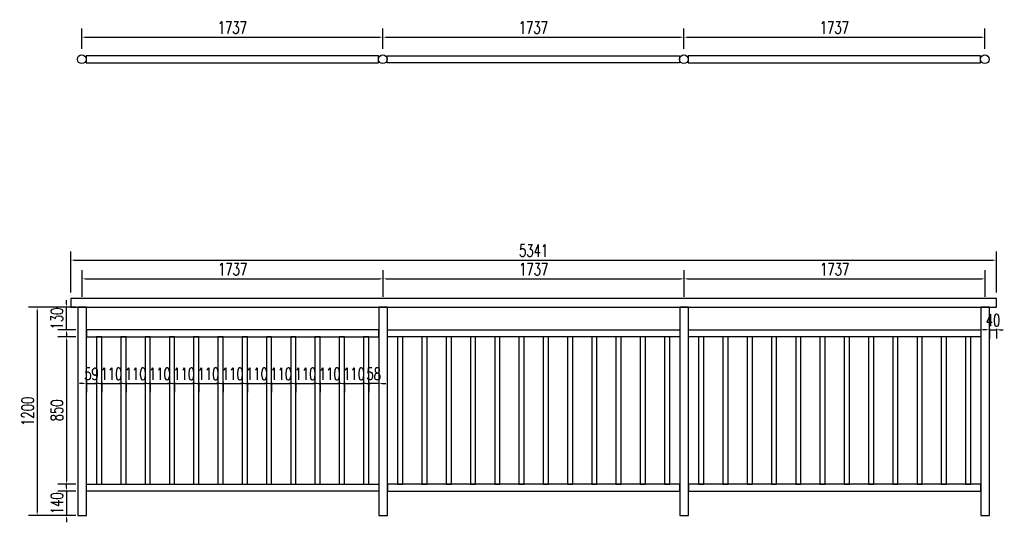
# Model space of a CAD drawing. Header units: millimetres. Extents: x -2430464 to 225692, y -180 to 1805330.
# Drawn here: x -1452982 to -1447306, y 614813 to 617710 of the extents above; entities that cross this region are included whole.
import ezdxf

# ---------------------------------------------------------------- set-up
doc = ezdxf.new("R2010")
doc.units = ezdxf.units.MM
doc.header["$LTSCALE"] = 1000
doc.layers.get('0').update_dxf_attribs({"linetype": 'CONTINUOUS'})
doc.layers.get('DEFPOINTS').update_dxf_attribs({"linetype": 'CONTINUOUS'})
for name, color, linetype in [('W-PLASTIC_RAILINGS塑木栏杆', 6, 'CONTINUOUS'), ('W-WOOD_FLOOR木地板', 30, 'CONTINUOUS'), ('景-通用-文字', 7, 'CONTINUOUS')]:
    doc.layers.add(name, color=color, linetype=linetype)
doc.styles.add('STANDARD_T3', font='simplex.shx', dxfattribs={"width": 0.7, "bigfont": 'gbcbig.shx'})
doc.dimstyles.new('W&&20', dxfattribs={"dimtxt": 70, "dimasz": 20, "dimexe": 50, "dimexo": 60, "dimgap": 20, "dimtad": 1, "dimdec": 0, "dimzin": 0, "dimdsep": 46, "dimtxsty": 'STANDARD_T3', "dimcen": 0.09, "dimclrd": 1, "dimclre": 1, "dimclrt": 7, "dimazin": 2, "dimtfac": 1, "dimtdec": 0, "dimtix": 1, "dimtmove": 2, "dimatfit": 3, "dimfxl": 0, "dimtolj": 1, "dimtzin": 0, "dimarcsym": 0})

# ---------------------------------------------------------------- blocks, each defined once
blk = doc.blocks.new('*U1739')
at = {"layer": 'W-PLASTIC_RAILINGS塑木栏杆'}
blk.add_lwpolyline([(-15, -420), (15, -420), (15, 430), (-15, 430)], close=True, dxfattribs=at)
blk = doc.blocks.new('*U1740')
at = {"layer": 'W-PLASTIC_RAILINGS塑木栏杆', "color": 0, "linetype": 'ByBlock', "lineweight": -2, "transparency": 16777216}
for p in [(0, 0), (140, 0), (280, 0), (420, 0), (560, 0), (700, 0), (840, 0), (980, 0), (1120, 0), (1260, 0), (1400, 0), (1540, 0)]:
    blk.add_blockref('*U1739', p, dxfattribs=at)
blk = doc.blocks.new('*D1759')
at = {"layer": 'DEFPOINTS', "color": 0, "transparency": 16777216}
for p in [(-1452686.6, 616052.8), (-1452880.6, 614852.8), (-1452646.6, 614852.8)]:
    blk.add_point(p, dxfattribs=at)
at = {"layer": 'W-WOOD_FLOOR木地板', "color": 1, "lineweight": -2, "transparency": 16777216}
for p, q in [((-1452746.6, 616052.8), (-1452930.6, 616052.8)), ((-1452880.6, 616032.8), (-1452880.6, 614872.8)), ((-1452706.6, 614852.8), (-1452930.6, 614852.8))]:
    blk.add_line(p, q, dxfattribs=at)
at = {"layer": 'W-WOOD_FLOOR木地板', "color": 1, "transparency": 16777216}
for points in [[(-1452883.9, 616032.8), (-1452877.3, 616032.8), (-1452880.6, 616052.8)], [(-1452883.9, 614872.8), (-1452877.3, 614872.8), (-1452880.6, 614852.8)]]:
    blk.add_solid(points, dxfattribs=at)
at = {"layer": 'W-WOOD_FLOOR木地板', "color": 7, "transparency": 16777216, "insert": (-1452935.6, 615452.8), "char_height": 70, "attachment_point": 5, "rotation": 90, "style": 'STANDARD_T3'}
blk.add_mtext('\\A1;1200', dxfattribs=at)
blk = doc.blocks.new('*D1745')
at = {"layer": 'DEFPOINTS', "color": 0, "transparency": 16777216}
for p in [(-1452596.6, 615882.8), (-1452711.6, 615032.8), (-1452596.6, 615032.8)]:
    blk.add_point(p, dxfattribs=at)
at = {"layer": 'W-WOOD_FLOOR木地板', "color": 1, "lineweight": -2, "transparency": 16777216}
for p, q in [((-1452656.6, 615882.8), (-1452761.6, 615882.8)), ((-1452711.6, 615862.8), (-1452711.6, 615052.8)), ((-1452656.6, 615032.8), (-1452761.6, 615032.8))]:
    blk.add_line(p, q, dxfattribs=at)
at = {"layer": 'W-WOOD_FLOOR木地板', "color": 1, "transparency": 16777216}
for points in [[(-1452714.9, 615862.8), (-1452708.3, 615862.8), (-1452711.6, 615882.8)], [(-1452714.9, 615052.8), (-1452708.3, 615052.8), (-1452711.6, 615032.8)]]:
    blk.add_solid(points, dxfattribs=at)
at = {"layer": 'W-WOOD_FLOOR木地板', "color": 7, "transparency": 16777216, "insert": (-1452766.6, 615457.8), "char_height": 70, "attachment_point": 5, "rotation": 90, "style": 'STANDARD_T3'}
blk.add_mtext('\\A1;850', dxfattribs=at)
blk = doc.blocks.new('*D1746')
at = {"layer": 'DEFPOINTS', "color": 0, "transparency": 16777216}
for p in [(-1452711.6, 616052.8), (-1452596.6, 616052.8), (-1452596.6, 615922.8)]:
    blk.add_point(p, dxfattribs=at)
at = {"layer": 'W-WOOD_FLOOR木地板', "color": 1, "lineweight": -2, "transparency": 16777216}
for p, q in [((-1452711.6, 616072.8), (-1452711.6, 616092.8)), ((-1452656.6, 616052.8), (-1452761.6, 616052.8)), ((-1452711.6, 615922.8), (-1452711.6, 616052.8)), ((-1452656.6, 615922.8), (-1452761.6, 615922.8)), ((-1452711.6, 615902.8), (-1452711.6, 615882.8))]:
    blk.add_line(p, q, dxfattribs=at)
at = {"layer": 'W-WOOD_FLOOR木地板', "color": 1, "transparency": 16777216}
for points in [[(-1452714.9, 616072.8), (-1452708.3, 616072.8), (-1452711.6, 616052.8)], [(-1452714.9, 615902.8), (-1452708.3, 615902.8), (-1452711.6, 615922.8)]]:
    blk.add_solid(points, dxfattribs=at)
at = {"layer": 'W-WOOD_FLOOR木地板', "color": 7, "transparency": 16777216, "insert": (-1452766.6, 615987.8), "char_height": 70, "attachment_point": 5, "rotation": 90, "style": 'STANDARD_T3'}
blk.add_mtext('\\A1;130', dxfattribs=at)
blk = doc.blocks.new('*D1760')
at = {"layer": 'DEFPOINTS', "color": 0, "transparency": 16777216}
for p in [(-1452596.6, 614992.8), (-1452711.5, 614852.8), (-1452596.6, 614852.8)]:
    blk.add_point(p, dxfattribs=at)
at = {"layer": 'W-WOOD_FLOOR木地板', "color": 1, "lineweight": -2, "transparency": 16777216}
for p, q in [((-1452656.6, 614992.8), (-1452761.5, 614992.8)), ((-1452711.5, 615012.8), (-1452711.5, 615032.8)), ((-1452711.5, 614992.8), (-1452711.5, 614852.8)), ((-1452656.6, 614852.8), (-1452761.5, 614852.8)), ((-1452711.5, 614832.8), (-1452711.5, 614812.8))]:
    blk.add_line(p, q, dxfattribs=at)
at = {"layer": 'W-WOOD_FLOOR木地板', "color": 1, "transparency": 16777216}
for points in [[(-1452714.9, 615012.8), (-1452708.2, 615012.8), (-1452711.5, 614992.8)], [(-1452714.9, 614832.8), (-1452708.2, 614832.8), (-1452711.5, 614852.8)]]:
    blk.add_solid(points, dxfattribs=at)
at = {"layer": 'W-WOOD_FLOOR木地板', "color": 7, "transparency": 16777216, "insert": (-1452766.5, 614922.8), "char_height": 70, "attachment_point": 5, "rotation": 90, "style": 'STANDARD_T3'}
blk.add_mtext('\\A1;140', dxfattribs=at)
blk = doc.blocks.new('*D1761')
at = {"layer": 'DEFPOINTS', "color": 0, "transparency": 16777216}
for p in [(-1450884.6, 616216.3), (-1452621.6, 616052.8), (-1450884.6, 616052.8)]:
    blk.add_point(p, dxfattribs=at)
at = {"layer": 'W-WOOD_FLOOR木地板', "color": 1, "lineweight": -2, "transparency": 16777216}
for p, q in [((-1452621.6, 616112.8), (-1452621.6, 616266.3)), ((-1450884.6, 616112.8), (-1450884.6, 616266.3)), ((-1452601.6, 616216.3), (-1450904.6, 616216.3))]:
    blk.add_line(p, q, dxfattribs=at)
at = {"layer": 'W-WOOD_FLOOR木地板', "color": 1, "transparency": 16777216}
for points in [[(-1452601.6, 616219.6), (-1452601.6, 616212.9), (-1452621.6, 616216.3)], [(-1450904.6, 616219.6), (-1450904.6, 616212.9), (-1450884.6, 616216.3)]]:
    blk.add_solid(points, dxfattribs=at)
at = {"layer": 'W-WOOD_FLOOR木地板', "color": 7, "transparency": 16777216, "insert": (-1451753.1, 616271.3), "char_height": 70, "attachment_point": 5, "style": 'STANDARD_T3'}
blk.add_mtext('\\A1;1737', dxfattribs=at)
blk = doc.blocks.new('*D1762')
at = {"layer": 'DEFPOINTS', "color": 0, "transparency": 16777216}
for p in [(-1449147.6, 616216.3), (-1450884.6, 616052.8), (-1449147.6, 616052.8)]:
    blk.add_point(p, dxfattribs=at)
at = {"layer": 'W-WOOD_FLOOR木地板', "color": 1, "lineweight": -2, "transparency": 16777216}
for p, q in [((-1450884.6, 616112.8), (-1450884.6, 616266.3)), ((-1449147.6, 616112.8), (-1449147.6, 616266.3)), ((-1450864.6, 616216.3), (-1449167.6, 616216.3))]:
    blk.add_line(p, q, dxfattribs=at)
at = {"layer": 'W-WOOD_FLOOR木地板', "color": 1, "transparency": 16777216}
for points in [[(-1450864.6, 616219.6), (-1450864.6, 616212.9), (-1450884.6, 616216.3)], [(-1449167.6, 616219.6), (-1449167.6, 616212.9), (-1449147.6, 616216.3)]]:
    blk.add_solid(points, dxfattribs=at)
at = {"layer": 'W-WOOD_FLOOR木地板', "color": 7, "transparency": 16777216, "insert": (-1450016.1, 616271.3), "char_height": 70, "attachment_point": 5, "style": 'STANDARD_T3'}
blk.add_mtext('\\A1;1737', dxfattribs=at)
blk = doc.blocks.new('*D1763')
at = {"layer": 'DEFPOINTS', "color": 0, "transparency": 16777216}
for p in [(-1447410.6, 616216.3), (-1449147.6, 616052.8), (-1447410.6, 616052.8)]:
    blk.add_point(p, dxfattribs=at)
at = {"layer": 'W-WOOD_FLOOR木地板', "color": 1, "lineweight": -2, "transparency": 16777216}
for p, q in [((-1449147.6, 616112.8), (-1449147.6, 616266.3)), ((-1447410.6, 616112.8), (-1447410.6, 616266.3)), ((-1449127.6, 616216.3), (-1447430.6, 616216.3))]:
    blk.add_line(p, q, dxfattribs=at)
at = {"layer": 'W-WOOD_FLOOR木地板', "color": 1, "transparency": 16777216}
for points in [[(-1449127.6, 616219.6), (-1449127.6, 616212.9), (-1449147.6, 616216.3)], [(-1447430.6, 616219.6), (-1447430.6, 616212.9), (-1447410.6, 616216.3)]]:
    blk.add_solid(points, dxfattribs=at)
at = {"layer": 'W-WOOD_FLOOR木地板', "color": 7, "transparency": 16777216, "insert": (-1448279.1, 616271.3), "char_height": 70, "attachment_point": 5, "style": 'STANDARD_T3'}
blk.add_mtext('\\A1;1737', dxfattribs=at)
blk = doc.blocks.new('*D1764')
at = {"layer": 'DEFPOINTS', "color": 0, "transparency": 16777216}
for p in [(-1452596.6, 615690.3), (-1452537.6, 615690.3), (-1452537.6, 615613.3)]:
    blk.add_point(p, dxfattribs=at)
at = {"layer": 'W-WOOD_FLOOR木地板', "color": 1, "lineweight": -2, "transparency": 16777216}
for p, q in [((-1452616.6, 615613.3), (-1452636.6, 615613.3)), ((-1452596.6, 615630.3), (-1452596.6, 615563.3)), ((-1452596.6, 615613.3), (-1452537.6, 615613.3)), ((-1452537.6, 615630.3), (-1452537.6, 615563.3)), ((-1452517.6, 615613.3), (-1452497.6, 615613.3))]:
    blk.add_line(p, q, dxfattribs=at)
at = {"layer": 'W-WOOD_FLOOR木地板', "color": 1, "transparency": 16777216}
for points in [[(-1452616.6, 615616.6), (-1452616.6, 615609.9), (-1452596.6, 615613.3)], [(-1452517.6, 615616.6), (-1452517.6, 615609.9), (-1452537.6, 615613.3)]]:
    blk.add_solid(points, dxfattribs=at)
at = {"layer": 'W-WOOD_FLOOR木地板', "color": 7, "transparency": 16777216, "insert": (-1452567.1, 615668.3), "char_height": 70, "attachment_point": 5, "style": 'STANDARD_T3'}
blk.add_mtext('\\A1;59', dxfattribs=at)
blk = doc.blocks.new('*D1747')
at = {"layer": 'DEFPOINTS', "color": 0, "transparency": 16777216}
for p in [(-1451247.6, 615737.2), (-1451137.6, 615737.2), (-1451137.6, 615613.3)]:
    blk.add_point(p, dxfattribs=at)
at = {"layer": '景-通用-文字', "color": 1, "lineweight": -2, "transparency": 16777216}
for p, q in [((-1451267.6, 615613.3), (-1451287.6, 615613.3)), ((-1451247.6, 615618.3), (-1451247.6, 615563.3)), ((-1451247.6, 615613.3), (-1451137.6, 615613.3)), ((-1451137.6, 615618.3), (-1451137.6, 615563.3)), ((-1451117.6, 615613.3), (-1451097.6, 615613.3))]:
    blk.add_line(p, q, dxfattribs=at)
at = {"layer": '景-通用-文字', "color": 1, "transparency": 16777216}
for points in [[(-1451267.6, 615616.6), (-1451267.6, 615609.9), (-1451247.6, 615613.3)], [(-1451117.6, 615616.6), (-1451117.6, 615609.9), (-1451137.6, 615613.3)]]:
    blk.add_solid(points, dxfattribs=at)
at = {"layer": '景-通用-文字', "color": 7, "transparency": 16777216, "insert": (-1451192.6, 615668.3), "char_height": 70, "attachment_point": 5, "style": 'STANDARD_T3'}
blk.add_mtext('\\A1;110', dxfattribs=at)
blk = doc.blocks.new('*D1748')
at = {"layer": 'DEFPOINTS', "color": 0, "transparency": 16777216}
for p in [(-1451107.6, 615736.2), (-1450997.6, 615736.2), (-1450997.6, 615613.3)]:
    blk.add_point(p, dxfattribs=at)
at = {"layer": '景-通用-文字', "color": 1, "lineweight": -2, "transparency": 16777216}
for p, q in [((-1451127.6, 615613.3), (-1451147.6, 615613.3)), ((-1451107.6, 615618.3), (-1451107.6, 615563.3)), ((-1451107.6, 615613.3), (-1450997.6, 615613.3)), ((-1450997.6, 615618.3), (-1450997.6, 615563.3)), ((-1450977.6, 615613.3), (-1450957.6, 615613.3))]:
    blk.add_line(p, q, dxfattribs=at)
at = {"layer": '景-通用-文字', "color": 1, "transparency": 16777216}
for points in [[(-1451127.6, 615616.6), (-1451127.6, 615609.9), (-1451107.6, 615613.3)], [(-1450977.6, 615616.6), (-1450977.6, 615609.9), (-1450997.6, 615613.3)]]:
    blk.add_solid(points, dxfattribs=at)
at = {"layer": '景-通用-文字', "color": 7, "transparency": 16777216, "insert": (-1451052.6, 615668.3), "char_height": 70, "attachment_point": 5, "style": 'STANDARD_T3'}
blk.add_mtext('\\A1;110', dxfattribs=at)
blk = doc.blocks.new('*D1749')
at = {"layer": 'DEFPOINTS', "color": 0, "transparency": 16777216}
for p in [(-1450967.6, 615733.5), (-1450909.6, 615733.5), (-1450967.6, 615613.3)]:
    blk.add_point(p, dxfattribs=at)
at = {"layer": 'W-PLASTIC_RAILINGS塑木栏杆', "color": 1, "lineweight": -2, "transparency": 16777216}
for p, q in [((-1450987.6, 615613.3), (-1451007.6, 615613.3)), ((-1450967.6, 615618.3), (-1450967.6, 615563.3)), ((-1450909.6, 615613.3), (-1450967.6, 615613.3)), ((-1450909.6, 615618.3), (-1450909.6, 615563.3)), ((-1450889.6, 615613.3), (-1450869.6, 615613.3))]:
    blk.add_line(p, q, dxfattribs=at)
at = {"layer": 'W-PLASTIC_RAILINGS塑木栏杆', "color": 1, "transparency": 16777216}
for points in [[(-1450987.6, 615616.6), (-1450987.6, 615609.9), (-1450967.6, 615613.3)], [(-1450889.6, 615616.6), (-1450889.6, 615609.9), (-1450909.6, 615613.3)]]:
    blk.add_solid(points, dxfattribs=at)
at = {"layer": 'W-PLASTIC_RAILINGS塑木栏杆', "color": 7, "transparency": 16777216, "insert": (-1450938.6, 615668.3), "char_height": 70, "attachment_point": 5, "style": 'STANDARD_T3'}
blk.add_mtext('\\A1;58', dxfattribs=at)
blk = doc.blocks.new('*D1752')
at = {"layer": 'DEFPOINTS', "color": 0, "transparency": 16777216}
for p in [(-1451387.6, 615737.2), (-1451277.6, 615737.2), (-1451277.6, 615613.3)]:
    blk.add_point(p, dxfattribs=at)
at = {"layer": '景-通用-文字', "color": 1, "lineweight": -2, "transparency": 16777216}
for p, q in [((-1451407.6, 615613.3), (-1451427.6, 615613.3)), ((-1451387.6, 615618.3), (-1451387.6, 615563.3)), ((-1451387.6, 615613.3), (-1451277.6, 615613.3)), ((-1451277.6, 615618.3), (-1451277.6, 615563.3)), ((-1451257.6, 615613.3), (-1451237.6, 615613.3))]:
    blk.add_line(p, q, dxfattribs=at)
at = {"layer": '景-通用-文字', "color": 1, "transparency": 16777216}
for points in [[(-1451407.6, 615616.6), (-1451407.6, 615609.9), (-1451387.6, 615613.3)], [(-1451257.6, 615616.6), (-1451257.6, 615609.9), (-1451277.6, 615613.3)]]:
    blk.add_solid(points, dxfattribs=at)
at = {"layer": '景-通用-文字', "color": 7, "transparency": 16777216, "insert": (-1451332.6, 615668.3), "char_height": 70, "attachment_point": 5, "style": 'STANDARD_T3'}
blk.add_mtext('\\A1;110', dxfattribs=at)
blk = doc.blocks.new('*D1753')
at = {"layer": 'DEFPOINTS', "color": 0, "transparency": 16777216}
for p in [(-1451527.6, 615737.2), (-1451417.6, 615737.2), (-1451417.6, 615613.3)]:
    blk.add_point(p, dxfattribs=at)
at = {"layer": '景-通用-文字', "color": 1, "lineweight": -2, "transparency": 16777216}
for p, q in [((-1451547.6, 615613.3), (-1451567.6, 615613.3)), ((-1451527.6, 615618.3), (-1451527.6, 615563.3)), ((-1451527.6, 615613.3), (-1451417.6, 615613.3)), ((-1451417.6, 615618.3), (-1451417.6, 615563.3)), ((-1451397.6, 615613.3), (-1451377.6, 615613.3))]:
    blk.add_line(p, q, dxfattribs=at)
at = {"layer": '景-通用-文字', "color": 1, "transparency": 16777216}
for points in [[(-1451547.6, 615616.6), (-1451547.6, 615609.9), (-1451527.6, 615613.3)], [(-1451397.6, 615616.6), (-1451397.6, 615609.9), (-1451417.6, 615613.3)]]:
    blk.add_solid(points, dxfattribs=at)
at = {"layer": '景-通用-文字', "color": 7, "transparency": 16777216, "insert": (-1451472.6, 615668.3), "char_height": 70, "attachment_point": 5, "style": 'STANDARD_T3'}
blk.add_mtext('\\A1;110', dxfattribs=at)
blk = doc.blocks.new('*D1754')
at = {"layer": 'DEFPOINTS', "color": 0, "transparency": 16777216}
for p in [(-1451667.6, 615737.2), (-1451557.6, 615737.2), (-1451557.6, 615613.3)]:
    blk.add_point(p, dxfattribs=at)
at = {"layer": '景-通用-文字', "color": 1, "lineweight": -2, "transparency": 16777216}
for p, q in [((-1451687.6, 615613.3), (-1451707.6, 615613.3)), ((-1451667.6, 615618.3), (-1451667.6, 615563.3)), ((-1451667.6, 615613.3), (-1451557.6, 615613.3)), ((-1451557.6, 615618.3), (-1451557.6, 615563.3)), ((-1451537.6, 615613.3), (-1451517.6, 615613.3))]:
    blk.add_line(p, q, dxfattribs=at)
at = {"layer": '景-通用-文字', "color": 1, "transparency": 16777216}
for points in [[(-1451687.6, 615616.6), (-1451687.6, 615609.9), (-1451667.6, 615613.3)], [(-1451537.6, 615616.6), (-1451537.6, 615609.9), (-1451557.6, 615613.3)]]:
    blk.add_solid(points, dxfattribs=at)
at = {"layer": '景-通用-文字', "color": 7, "transparency": 16777216, "insert": (-1451612.6, 615668.3), "char_height": 70, "attachment_point": 5, "style": 'STANDARD_T3'}
blk.add_mtext('\\A1;110', dxfattribs=at)
blk = doc.blocks.new('*D1755')
at = {"layer": 'DEFPOINTS', "color": 0, "transparency": 16777216}
for p in [(-1451807.6, 615737.2), (-1451697.6, 615737.2), (-1451697.6, 615613.3)]:
    blk.add_point(p, dxfattribs=at)
at = {"layer": '景-通用-文字', "color": 1, "lineweight": -2, "transparency": 16777216}
for p, q in [((-1451827.6, 615613.3), (-1451847.6, 615613.3)), ((-1451807.6, 615618.3), (-1451807.6, 615563.3)), ((-1451807.6, 615613.3), (-1451697.6, 615613.3)), ((-1451697.6, 615618.3), (-1451697.6, 615563.3)), ((-1451677.6, 615613.3), (-1451657.6, 615613.3))]:
    blk.add_line(p, q, dxfattribs=at)
at = {"layer": '景-通用-文字', "color": 1, "transparency": 16777216}
for points in [[(-1451827.6, 615616.6), (-1451827.6, 615609.9), (-1451807.6, 615613.3)], [(-1451677.6, 615616.6), (-1451677.6, 615609.9), (-1451697.6, 615613.3)]]:
    blk.add_solid(points, dxfattribs=at)
at = {"layer": '景-通用-文字', "color": 7, "transparency": 16777216, "insert": (-1451752.6, 615668.3), "char_height": 70, "attachment_point": 5, "style": 'STANDARD_T3'}
blk.add_mtext('\\A1;110', dxfattribs=at)
blk = doc.blocks.new('*D1756')
at = {"layer": 'DEFPOINTS', "color": 0, "transparency": 16777216}
for p in [(-1451947.6, 615737.2), (-1451837.6, 615737.2), (-1451837.6, 615613.3)]:
    blk.add_point(p, dxfattribs=at)
at = {"layer": '景-通用-文字', "color": 1, "lineweight": -2, "transparency": 16777216}
for p, q in [((-1451967.6, 615613.3), (-1451987.6, 615613.3)), ((-1451947.6, 615618.3), (-1451947.6, 615563.3)), ((-1451947.6, 615613.3), (-1451837.6, 615613.3)), ((-1451837.6, 615618.3), (-1451837.6, 615563.3)), ((-1451817.6, 615613.3), (-1451797.6, 615613.3))]:
    blk.add_line(p, q, dxfattribs=at)
at = {"layer": '景-通用-文字', "color": 1, "transparency": 16777216}
for points in [[(-1451967.6, 615616.6), (-1451967.6, 615609.9), (-1451947.6, 615613.3)], [(-1451817.6, 615616.6), (-1451817.6, 615609.9), (-1451837.6, 615613.3)]]:
    blk.add_solid(points, dxfattribs=at)
at = {"layer": '景-通用-文字', "color": 7, "transparency": 16777216, "insert": (-1451892.6, 615668.3), "char_height": 70, "attachment_point": 5, "style": 'STANDARD_T3'}
blk.add_mtext('\\A1;110', dxfattribs=at)
blk = doc.blocks.new('*D1757')
at = {"layer": 'DEFPOINTS', "color": 0, "transparency": 16777216}
for p in [(-1452087.6, 615737.2), (-1451977.6, 615737.2), (-1451977.6, 615613.3)]:
    blk.add_point(p, dxfattribs=at)
at = {"layer": '景-通用-文字', "color": 1, "lineweight": -2, "transparency": 16777216}
for p, q in [((-1452107.6, 615613.3), (-1452127.6, 615613.3)), ((-1452087.6, 615618.3), (-1452087.6, 615563.3)), ((-1452087.6, 615613.3), (-1451977.6, 615613.3)), ((-1451977.6, 615618.3), (-1451977.6, 615563.3)), ((-1451957.6, 615613.3), (-1451937.6, 615613.3))]:
    blk.add_line(p, q, dxfattribs=at)
at = {"layer": '景-通用-文字', "color": 1, "transparency": 16777216}
for points in [[(-1452107.6, 615616.6), (-1452107.6, 615609.9), (-1452087.6, 615613.3)], [(-1451957.6, 615616.6), (-1451957.6, 615609.9), (-1451977.6, 615613.3)]]:
    blk.add_solid(points, dxfattribs=at)
at = {"layer": '景-通用-文字', "color": 7, "transparency": 16777216, "insert": (-1452032.6, 615668.3), "char_height": 70, "attachment_point": 5, "style": 'STANDARD_T3'}
blk.add_mtext('\\A1;110', dxfattribs=at)
blk = doc.blocks.new('*D1758')
at = {"layer": 'DEFPOINTS', "color": 0, "transparency": 16777216}
for p in [(-1452227.6, 615737.2), (-1452117.6, 615737.2), (-1452117.6, 615613.3)]:
    blk.add_point(p, dxfattribs=at)
at = {"layer": '景-通用-文字', "color": 1, "lineweight": -2, "transparency": 16777216}
for p, q in [((-1452247.6, 615613.3), (-1452267.6, 615613.3)), ((-1452227.6, 615618.3), (-1452227.6, 615563.3)), ((-1452227.6, 615613.3), (-1452117.6, 615613.3)), ((-1452117.6, 615618.3), (-1452117.6, 615563.3)), ((-1452097.6, 615613.3), (-1452077.6, 615613.3))]:
    blk.add_line(p, q, dxfattribs=at)
at = {"layer": '景-通用-文字', "color": 1, "transparency": 16777216}
for points in [[(-1452247.6, 615616.6), (-1452247.6, 615609.9), (-1452227.6, 615613.3)], [(-1452097.6, 615616.6), (-1452097.6, 615609.9), (-1452117.6, 615613.3)]]:
    blk.add_solid(points, dxfattribs=at)
at = {"layer": '景-通用-文字', "color": 7, "transparency": 16777216, "insert": (-1452172.6, 615668.3), "char_height": 70, "attachment_point": 5, "style": 'STANDARD_T3'}
blk.add_mtext('\\A1;110', dxfattribs=at)
blk = doc.blocks.new('*D1750')
at = {"layer": 'DEFPOINTS', "color": 0, "transparency": 16777216}
for p in [(-1452367.6, 615737.2), (-1452257.6, 615737.2), (-1452257.6, 615613.3)]:
    blk.add_point(p, dxfattribs=at)
at = {"layer": '景-通用-文字', "color": 1, "lineweight": -2, "transparency": 16777216}
for p, q in [((-1452387.6, 615613.3), (-1452407.6, 615613.3)), ((-1452367.6, 615618.3), (-1452367.6, 615563.3)), ((-1452367.6, 615613.3), (-1452257.6, 615613.3)), ((-1452257.6, 615618.3), (-1452257.6, 615563.3)), ((-1452237.6, 615613.3), (-1452217.6, 615613.3))]:
    blk.add_line(p, q, dxfattribs=at)
at = {"layer": '景-通用-文字', "color": 1, "transparency": 16777216}
for points in [[(-1452387.6, 615616.6), (-1452387.6, 615609.9), (-1452367.6, 615613.3)], [(-1452237.6, 615616.6), (-1452237.6, 615609.9), (-1452257.6, 615613.3)]]:
    blk.add_solid(points, dxfattribs=at)
at = {"layer": '景-通用-文字', "color": 7, "transparency": 16777216, "insert": (-1452312.6, 615668.3), "char_height": 70, "attachment_point": 5, "style": 'STANDARD_T3'}
blk.add_mtext('\\A1;110', dxfattribs=at)
blk = doc.blocks.new('*D1751')
at = {"layer": 'DEFPOINTS', "color": 0, "transparency": 16777216}
for p in [(-1452507.6, 615737.2), (-1452397.6, 615737.2), (-1452397.6, 615613.3)]:
    blk.add_point(p, dxfattribs=at)
at = {"layer": '景-通用-文字', "color": 1, "lineweight": -2, "transparency": 16777216}
for p, q in [((-1452527.6, 615613.3), (-1452547.6, 615613.3)), ((-1452507.6, 615618.3), (-1452507.6, 615563.3)), ((-1452507.6, 615613.3), (-1452397.6, 615613.3)), ((-1452397.6, 615618.3), (-1452397.6, 615563.3)), ((-1452377.6, 615613.3), (-1452357.6, 615613.3))]:
    blk.add_line(p, q, dxfattribs=at)
at = {"layer": '景-通用-文字', "color": 1, "transparency": 16777216}
for points in [[(-1452527.6, 615616.6), (-1452527.6, 615609.9), (-1452507.6, 615613.3)], [(-1452377.6, 615616.6), (-1452377.6, 615609.9), (-1452397.6, 615613.3)]]:
    blk.add_solid(points, dxfattribs=at)
at = {"layer": '景-通用-文字', "color": 7, "transparency": 16777216, "insert": (-1452452.6, 615668.3), "char_height": 70, "attachment_point": 5, "style": 'STANDARD_T3'}
blk.add_mtext('\\A1;110', dxfattribs=at)
blk = doc.blocks.new('*U1741')
at = {"layer": 'W-PLASTIC_RAILINGS塑木栏杆'}
blk.add_lwpolyline([(-15, -420), (15, -420), (15, 430), (-15, 430)], close=True, dxfattribs=at)
blk = doc.blocks.new('*U1742')
at = {"layer": 'W-PLASTIC_RAILINGS塑木栏杆', "color": 0, "linetype": 'ByBlock', "lineweight": -2, "transparency": 16777216}
for p in [(0, 0), (140, 0), (280, 0), (420, 0), (560, 0), (700, 0), (840, 0), (980, 0), (1120, 0), (1260, 0), (1400, 0), (1540, 0)]:
    blk.add_blockref('*U1741', p, dxfattribs=at)
blk = doc.blocks.new('*U1743')
at = {"layer": 'W-PLASTIC_RAILINGS塑木栏杆'}
blk.add_lwpolyline([(-15, -420), (15, -420), (15, 430), (-15, 430)], close=True, dxfattribs=at)
blk = doc.blocks.new('*U1744')
at = {"layer": 'W-PLASTIC_RAILINGS塑木栏杆', "color": 0, "linetype": 'ByBlock', "lineweight": -2, "transparency": 16777216}
for p in [(0, 0), (140, 0), (280, 0), (420, 0), (560, 0), (700, 0), (840, 0), (980, 0), (1120, 0), (1260, 0), (1400, 0), (1540, 0)]:
    blk.add_blockref('*U1743', p, dxfattribs=at)
blk = doc.blocks.new('*D2161')
at = {"color": 1, "lineweight": -2, "transparency": 16777216}
for p, q in [((-1447405.6, 615922.8), (-1447425.6, 615922.8)), ((-1447385.6, 615927.8), (-1447385.6, 615872.8)), ((-1447385.6, 615922.8), (-1447345.6, 615922.8)), ((-1447345.6, 615927.8), (-1447345.6, 615872.8)), ((-1447325.6, 615922.8), (-1447305.6, 615922.8))]:
    blk.add_line(p, q, dxfattribs=at)
at = {"color": 1, "transparency": 16777216}
for points in [[(-1447405.6, 615926.1), (-1447405.6, 615919.4), (-1447385.6, 615922.8)], [(-1447325.6, 615926.1), (-1447325.6, 615919.4), (-1447345.6, 615922.8)]]:
    blk.add_solid(points, dxfattribs=at)
at = {"layer": 'DEFPOINTS', "color": 0, "transparency": 16777216}
for p in [(-1447385.6, 616052.8), (-1447345.6, 616052.8), (-1447345.6, 615922.8)]:
    blk.add_point(p, dxfattribs=at)
at = {"color": 7, "transparency": 16777216, "insert": (-1447365.6, 615977.8), "char_height": 70, "attachment_point": 5, "style": 'STANDARD_T3'}
blk.add_mtext('\\A1;40', dxfattribs=at)
blk = doc.blocks.new('*D2162')
at = {"layer": 'DEFPOINTS', "color": 0, "transparency": 16777216}
for p in [(-1447345.6, 616324.2), (-1452686.6, 616077.8), (-1447345.6, 616077.8)]:
    blk.add_point(p, dxfattribs=at)
at = {"layer": 'W-WOOD_FLOOR木地板', "color": 1, "lineweight": -2, "transparency": 16777216}
for p, q in [((-1452686.6, 616137.8), (-1452686.6, 616374.2)), ((-1447345.6, 616137.8), (-1447345.6, 616374.2)), ((-1452666.6, 616324.2), (-1447365.6, 616324.2))]:
    blk.add_line(p, q, dxfattribs=at)
at = {"layer": 'W-WOOD_FLOOR木地板', "color": 1, "transparency": 16777216}
for points in [[(-1452666.6, 616327.5), (-1452666.6, 616320.9), (-1452686.6, 616324.2)], [(-1447365.6, 616327.5), (-1447365.6, 616320.9), (-1447345.6, 616324.2)]]:
    blk.add_solid(points, dxfattribs=at)
at = {"layer": 'W-WOOD_FLOOR木地板', "color": 7, "transparency": 16777216, "insert": (-1450016.1, 616379.2), "char_height": 70, "attachment_point": 5, "style": 'STANDARD_T3'}
blk.add_mtext('\\A1;5341', dxfattribs=at)
blk = doc.blocks.new('*D2269')
at = {"color": 1, "lineweight": -2, "transparency": 16777216}
for p, q in [((-1452623.5, 617542), (-1452623.5, 617659.6)), ((-1450886.5, 617542), (-1450886.5, 617659.6)), ((-1452603.5, 617609.6), (-1450906.5, 617609.6))]:
    blk.add_line(p, q, dxfattribs=at)
at = {"color": 1, "transparency": 16777216}
for points in [[(-1452603.5, 617612.9), (-1452603.5, 617606.2), (-1452623.5, 617609.6)], [(-1450906.5, 617612.9), (-1450906.5, 617606.2), (-1450886.5, 617609.6)]]:
    blk.add_solid(points, dxfattribs=at)
at = {"layer": 'DEFPOINTS', "color": 0, "transparency": 16777216}
for p in [(-1450886.5, 617609.6), (-1452623.5, 617482), (-1450886.5, 617482)]:
    blk.add_point(p, dxfattribs=at)
at = {"color": 7, "transparency": 16777216, "insert": (-1451755, 617664.6), "char_height": 70, "attachment_point": 5, "style": 'STANDARD_T3'}
blk.add_mtext('\\A1;1737', dxfattribs=at)
blk = doc.blocks.new('*D2270')
at = {"color": 1, "lineweight": -2, "transparency": 16777216}
for p, q in [((-1450886.5, 617542), (-1450886.5, 617659.6)), ((-1449149.5, 617542), (-1449149.5, 617659.6)), ((-1450866.5, 617609.6), (-1449169.5, 617609.6))]:
    blk.add_line(p, q, dxfattribs=at)
at = {"color": 1, "transparency": 16777216}
for points in [[(-1450866.5, 617612.9), (-1450866.5, 617606.2), (-1450886.5, 617609.6)], [(-1449169.5, 617612.9), (-1449169.5, 617606.2), (-1449149.5, 617609.6)]]:
    blk.add_solid(points, dxfattribs=at)
at = {"layer": 'DEFPOINTS', "color": 0, "transparency": 16777216}
for p in [(-1449149.5, 617609.6), (-1450886.5, 617482), (-1449149.5, 617482)]:
    blk.add_point(p, dxfattribs=at)
at = {"color": 7, "transparency": 16777216, "insert": (-1450018, 617664.6), "char_height": 70, "attachment_point": 5, "style": 'STANDARD_T3'}
blk.add_mtext('\\A1;1737', dxfattribs=at)
blk = doc.blocks.new('*D2271')
at = {"color": 1, "lineweight": -2, "transparency": 16777216}
for p, q in [((-1449149.5, 617542), (-1449149.5, 617659.6)), ((-1447412.5, 617542), (-1447412.5, 617659.6)), ((-1449129.5, 617609.6), (-1447432.5, 617609.6))]:
    blk.add_line(p, q, dxfattribs=at)
at = {"color": 1, "transparency": 16777216}
for points in [[(-1449129.5, 617612.9), (-1449129.5, 617606.2), (-1449149.5, 617609.6)], [(-1447432.5, 617612.9), (-1447432.5, 617606.2), (-1447412.5, 617609.6)]]:
    blk.add_solid(points, dxfattribs=at)
at = {"layer": 'DEFPOINTS', "color": 0, "transparency": 16777216}
for p in [(-1447412.5, 617609.6), (-1449149.5, 617482), (-1447412.5, 617482)]:
    blk.add_point(p, dxfattribs=at)
at = {"color": 7, "transparency": 16777216, "insert": (-1448281, 617664.6), "char_height": 70, "attachment_point": 5, "style": 'STANDARD_T3'}
blk.add_mtext('\\A1;1737', dxfattribs=at)

msp = doc.modelspace()

# ---------------------------------------------------------------- linework, layer by layer
at = {"layer": 'W-PLASTIC_RAILINGS塑木栏杆'}
for points in [[(-1452598.53, 617462.05), (-1450911.53, 617462.05), (-1450911.53, 617502.05), (-1452598.53, 617502.05)], [(-1449174.53, 617462.05), (-1450861.53, 617462.05), (-1450861.53, 617502.05), (-1449174.53, 617502.05)], [(-1449124.53, 617462.05), (-1447437.53, 617462.05), (-1447437.53, 617502.05), (-1449124.53, 617502.05)], [(-1452686.6, 616052.76), (-1447345.6, 616052.76), (-1447345.6, 616102.76), (-1452686.6, 616102.76)], [(-1452646.6, 614852.76), (-1452596.6, 614852.76), (-1452596.6, 616052.76), (-1452646.6, 616052.76)], [(-1450909.6, 614852.76), (-1450859.6, 614852.76), (-1450859.6, 616052.76), (-1450909.6, 616052.76)], [(-1449172.6, 614852.76), (-1449122.6, 614852.76), (-1449122.6, 616052.76), (-1449172.6, 616052.76)], [(-1447435.6, 614852.76), (-1447385.6, 614852.76), (-1447385.6, 616052.76), (-1447435.6, 616052.76)], [(-1452596.6, 615882.76), (-1450909.6, 615882.76), (-1450909.6, 615922.76), (-1452596.6, 615922.76)], [(-1449172.6, 615882.76), (-1450859.6, 615882.76), (-1450859.6, 615922.76), (-1449172.6, 615922.76)], [(-1447435.6, 615882.76), (-1449122.6, 615882.76), (-1449122.6, 615922.76), (-1447435.6, 615922.76)], [(-1452596.6, 615032.76), (-1450909.6, 615032.76), (-1450909.6, 614992.76), (-1452596.6, 614992.76)], [(-1449172.6, 615032.76), (-1450859.6, 615032.76), (-1450859.6, 614992.76), (-1449172.6, 614992.76)], [(-1447435.6, 615032.76), (-1449122.6, 615032.76), (-1449122.6, 614992.76), (-1447435.6, 614992.76)]]:
    msp.add_lwpolyline(points, close=True, dxfattribs=at)
for centre in [(-1452623.53, 617482.05), (-1450886.53, 617482.05), (-1449149.53, 617482.05), (-1447412.53, 617482.05)]:
    msp.add_circle(centre, 25, dxfattribs=at)

# ---------------------------------------------------------------- block references
for name, p in [('*U1740', (-1452522.6, 615452.76)), ('*U1742', (-1450785.6, 615452.76)), ('*U1744', (-1449048.6, 615452.76))]:
    msp.add_blockref(name, p, dxfattribs=at)

# ---------------------------------------------------------------- dimensions: what is measured, and where the dimension line sits
for base, p1, p2, picture, middle in [((-1450886.53, 617609.56), (-1452623.53, 617482.05), (-1450886.53, 617482.05), '*D2269', (-1451755.03, 617664.56)), ((-1449149.53, 617609.56), (-1450886.53, 617482.05), (-1449149.53, 617482.05), '*D2270', (-1450018.03, 617664.56)), ((-1447412.53, 617609.56), (-1449149.53, 617482.05), (-1447412.53, 617482.05), '*D2271', (-1448281.03, 617664.56))]:
    dim = msp.add_linear_dim(base=base, p1=p1, p2=p2, dimstyle='W&&20')
    dim.commit()
    dim.dimension.update_dxf_attribs({"geometry": picture, "text_midpoint": middle})
at = {"color": 1}
dim = msp.add_linear_dim(base=(-1447345.6, 615922.76), p1=(-1447385.6, 616052.76), p2=(-1447345.6, 616052.76), dimstyle='W&&20', override={"dimfxl": 5, "dimfxlon": 1, "dimarcsym": 2}, dxfattribs=at)
dim.commit()
dim.dimension.update_dxf_attribs({"geometry": '*D2161', "text_midpoint": (-1447365.6, 615977.76)})
at = {"layer": 'W-PLASTIC_RAILINGS塑木栏杆', "color": 3}
dim = msp.add_linear_dim(base=(-1450967.6, 615613.26), p1=(-1450909.6, 615733.53), p2=(-1450967.6, 615733.53), dimstyle='W&&20', override={"dimfxl": 5, "dimfxlon": 1, "dimarcsym": 2}, dxfattribs=at)
dim.commit()
dim.dimension.update_dxf_attribs({"geometry": '*D1749', "text_midpoint": (-1450938.6, 615668.26)})
at = {"layer": 'W-WOOD_FLOOR木地板'}
for base, p1, p2, picture, middle in [((-1447345.6, 616324.21), (-1452686.6, 616077.76), (-1447345.6, 616077.76), '*D2162', (-1450016.1, 616379.21)), ((-1450884.6, 616216.26), (-1452621.6, 616052.76), (-1450884.6, 616052.76), '*D1761', (-1451753.1, 616271.26)), ((-1449147.6, 616216.26), (-1450884.6, 616052.76), (-1449147.6, 616052.76), '*D1762', (-1450016.1, 616271.26)), ((-1447410.6, 616216.26), (-1449147.6, 616052.76), (-1447410.6, 616052.76), '*D1763', (-1448279.1, 616271.26)), ((-1452537.6, 615613.26), (-1452596.6, 615690.26), (-1452537.6, 615690.26), '*D1764', (-1452567.1, 615668.26))]:
    dim = msp.add_linear_dim(base=base, p1=p1, p2=p2, dimstyle='W&&20', dxfattribs=at)
    dim.commit()
    dim.dimension.update_dxf_attribs({"geometry": picture, "text_midpoint": middle})
for base, p1, p2, picture, middle in [((-1452711.6, 616052.76), (-1452596.6, 615922.76), (-1452596.6, 616052.76), '*D1746', (-1452766.6, 615987.76)), ((-1452880.6, 614852.76), (-1452686.6, 616052.76), (-1452646.6, 614852.76), '*D1759', (-1452935.6, 615452.76)), ((-1452711.6, 615032.76), (-1452596.6, 615882.76), (-1452596.6, 615032.76), '*D1745', (-1452766.6, 615457.76)), ((-1452711.53, 614852.76), (-1452596.6, 614992.76), (-1452596.6, 614852.76), '*D1760', (-1452766.53, 614922.76))]:
    dim = msp.add_linear_dim(base=base, p1=p1, p2=p2, angle=90, dimstyle='W&&20', dxfattribs=at)
    dim.commit()
    dim.dimension.update_dxf_attribs({"geometry": picture, "text_midpoint": middle})
at = {"layer": '景-通用-文字', "color": 3}
for base, p1, p2, picture, middle in [((-1452397.6, 615613.26), (-1452507.6, 615737.17), (-1452397.6, 615737.17), '*D1751', (-1452452.6, 615668.26)), ((-1452257.6, 615613.26), (-1452367.6, 615737.17), (-1452257.6, 615737.17), '*D1750', (-1452312.6, 615668.26)), ((-1452117.6, 615613.26), (-1452227.6, 615737.17), (-1452117.6, 615737.17), '*D1758', (-1452172.6, 615668.26)), ((-1451977.6, 615613.26), (-1452087.6, 615737.17), (-1451977.6, 615737.17), '*D1757', (-1452032.6, 615668.26)), ((-1451837.6, 615613.26), (-1451947.6, 615737.17), (-1451837.6, 615737.17), '*D1756', (-1451892.6, 615668.26)), ((-1451697.6, 615613.26), (-1451807.6, 615737.17), (-1451697.6, 615737.17), '*D1755', (-1451752.6, 615668.26)), ((-1451557.6, 615613.26), (-1451667.6, 615737.17), (-1451557.6, 615737.17), '*D1754', (-1451612.6, 615668.26)), ((-1451417.6, 615613.26), (-1451527.6, 615737.17), (-1451417.6, 615737.17), '*D1753', (-1451472.6, 615668.26)), ((-1451277.6, 615613.26), (-1451387.6, 615737.17), (-1451277.6, 615737.17), '*D1752', (-1451332.6, 615668.26)), ((-1451137.6, 615613.26), (-1451247.6, 615737.17), (-1451137.6, 615737.17), '*D1747', (-1451192.6, 615668.26)), ((-1450997.6, 615613.26), (-1451107.6, 615736.23), (-1450997.6, 615736.23), '*D1748', (-1451052.6, 615668.26))]:
    dim = msp.add_linear_dim(base=base, p1=p1, p2=p2, dimstyle='W&&20', override={"dimfxl": 5, "dimfxlon": 1, "dimarcsym": 2}, dxfattribs=at)
    dim.commit()
    dim.dimension.update_dxf_attribs({"geometry": picture, "text_midpoint": middle})

doc.saveas('drawing.dxf')
